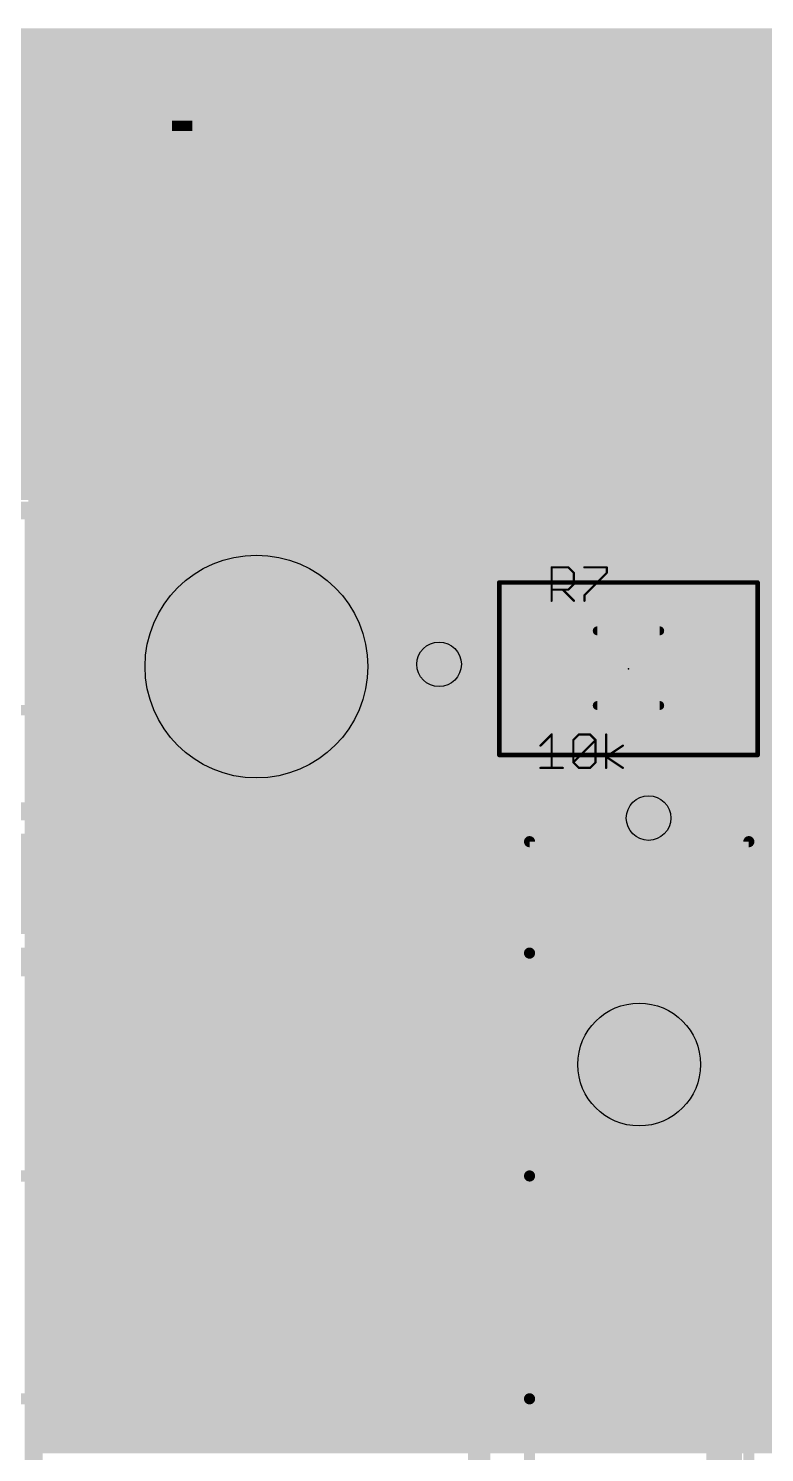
# Model space of a CAD drawing. Extents: x -29 to 78, y -15 to 28.
# Drawn here: x -0.06 to 8.33, y 11.87 to 28.1 of the extents above; entities that cross this region are included whole.
import ezdxf

# ---------------------------------------------------------------- set-up
doc = ezdxf.new("R2010")
doc.units = 0
for name, color, linetype in [('1', 12, 'CONTINUOUS'), ('16', 132, 'CONTINUOUS'), ('18', 110, 'CONTINUOUS'), ('20', 53, 'CONTINUOUS'), ('200', 132, 'CONTINUOUS'), ('201', 110, 'CONTINUOUS'), ('21', 41, 'CONTINUOUS'), ('23', 53, 'CONTINUOUS'), ('25', 253, 'CONTINUOUS'), ('27', 253, 'CONTINUOUS'), ('29', 253, 'CONTINUOUS'), ('30', 253, 'CONTINUOUS'), ('31', 253, 'CONTINUOUS'), ('35', 253, 'CONTINUOUS'), ('39', 12, 'CONTINUOUS'), ('44', 253, 'CONTINUOUS'), ('49', 6, 'CONTINUOUS'), ('51', 53, 'CONTINUOUS')]:
    doc.layers.add(name, color=color, linetype=linetype)

# ---------------------------------------------------------------- blocks, each defined once
blk = doc.blocks.new('RECT')
blk.add_solid([(-0.5, -0.5), (0.5, -0.5), (-0.5, 0.5), (0.5, 0.5)])
blk = doc.blocks.new('ROUNDV')
at = {"const_width": 0.5}
blk.add_lwpolyline([(0, -0.25, 1), (0, 0.25, 1), (0, -0.25)], format="xyb", dxfattribs=at)

msp = doc.modelspace()

# ---------------------------------------------------------------- linework, layer by layer
at = {"layer": '1'}
for points, const_width in [([(-2.921, 22.606), (38.227, 22.606)], 0.2032), ([(4.6228, 20.8534), (4.6736, 20.8026)], 0.254), ([(4.6736, 20.8026), (5.9318, 20.8026)], 0.254), ([(7.6318, 19.7222), (7.6318, 20.8026)], 0.254), ([(7.0104, 19.1008), (7.6318, 19.7222)], 0.254)]:
    msp.add_lwpolyline(points, dxfattribs=dict(at, const_width=const_width))
at = {"layer": '1', "const_width": 0.127}
for points in [[(4.6677, 20.8983, 1), (4.5779, 20.8085)], [(4.6736, 20.8661, 1), (4.6736, 20.7391)], [(4.6287, 20.7577, 1), (4.7185, 20.8475)], [(5.9318, 20.7391, 1), (5.9318, 20.8661)], [(7.6953, 20.8026, 1), (7.5683, 20.8026)], [(7.6767, 19.6773, 1), (7.5869, 19.7671)], [(7.5683, 19.7222, 1), (7.6953, 19.7222)], [(6.9655, 19.1457, 1), (7.0553, 19.0559)]]:
    msp.add_lwpolyline(points, format="xyb", dxfattribs=at)
at = {"layer": '16'}
for points, const_width in [([(33.02, 22.606), (-2.921, 22.606)], 0.2032), ([(4.6228, 20.8534), (5.8928, 22.1234)], 0.254), ([(5.8928, 22.1234), (14.1478, 22.1234)], 0.254), ([(8.128, 20.6756), (9.1186, 21.6662)], 0.254), ([(8.128, 18.923), (8.128, 20.6756)], 0.254), ([(8.8392, 17.272), (7.0104, 19.1008)], 0.254), ([(9.1694, 17.8816), (8.128, 18.923)], 0.254), ([(7.874, 12.7), (8.763, 13.589)], 0.4064), ([(7.874, 8.382), (7.874, 12.7)], 0.4064)]:
    msp.add_lwpolyline(points, dxfattribs=dict(at, const_width=const_width))
for points, const_width in [([(5.8928, 22.1869, 1), (5.8928, 22.0599)], 0.127), ([(5.9377, 22.0785, 1), (5.8479, 22.1683)], 0.127), ([(4.5779, 20.8983, 1), (4.6677, 20.8085)], 0.127), ([(8.1915, 20.6756, 1), (8.0645, 20.6756)], 0.127), ([(8.0831, 20.7205, 1), (8.1729, 20.6307)], 0.127), ([(7.0553, 19.1457, 1), (6.9655, 19.0559)], 0.127), ([(8.1729, 18.9679, 1), (8.0831, 18.8781)], 0.127), ([(8.0645, 18.923, 1), (8.1915, 18.923)], 0.127), ([(7.9756, 12.7, 1), (7.7724, 12.7)], 0.2032), ([(7.8022, 12.7718, 1), (7.9458, 12.6282)], 0.2032)]:
    msp.add_lwpolyline(points, format="xyb", dxfattribs=dict(at, const_width=const_width))
at = {"layer": '20', "const_width": 0.2032}
for points in [[(38.227, 22.606), (-2.921, 22.606)], [(5.715, 19.177), (-2.921, 19.177)], [(5.715, 17.399), (5.715, 19.177)], [(-2.921, 17.399), (5.715, 17.399)]]:
    msp.add_lwpolyline(points, dxfattribs=at)
at = {"layer": '20', "const_width": 0.1016}
for points in [[(5.7658, 19.177, 1), (5.6642, 19.177)], [(5.715, 19.1262, 1), (5.715, 19.2278)], [(5.6642, 17.399, 1), (5.7658, 17.399)], [(5.715, 17.3482, 1), (5.715, 17.4498)]]:
    msp.add_lwpolyline(points, format="xyb", dxfattribs=at)
at = {"layer": '20'}
for centre, radius in [((2.54, 20.828), 1.27), ((6.9037, 16.2916), 0.7)]:
    msp.add_circle(centre, radius, dxfattribs=at)
at = {"layer": '23'}
msp.add_point((6.7818, 20.8026), dxfattribs=at)
at = {"layer": '25', "const_width": 0.0127}
for points in [[(5.9119, 21.9586, 1), (5.8991, 21.9586)], [(5.9055, 21.965, 1), (5.9055, 21.9523)], [(6.1007, 21.9631, 1), (6.0917, 21.9541)], [(6.0962, 21.9523, 1), (6.0962, 21.965)], [(6.2797, 21.965, 1), (6.2797, 21.9523)], [(6.5403, 21.9586, 1), (6.5276, 21.9586)], [(6.5339, 21.9523, 1), (6.5339, 21.965)], [(6.1661, 21.8951, 1), (6.1534, 21.8951)], [(6.1534, 21.768, 1), (6.1661, 21.768)], [(6.1552, 21.8906, 1), (6.1642, 21.8996)], [(6.1642, 21.7635, 1), (6.1552, 21.7725)], [(6.5276, 21.8951, 1), (6.5403, 21.8951)], [(6.5384, 21.8906, 1), (6.5294, 21.8996)], [(5.9055, 21.7108, 1), (5.9055, 21.6981)], [(6.0371, 21.7089, 1), (6.0281, 21.6999)], [(6.0917, 21.7089, 1), (6.1007, 21.6999)], [(6.0962, 21.6981, 1), (6.0962, 21.7108)], [(6.1552, 21.5728, 1), (6.1642, 21.5818)], [(6.2861, 21.6409, 1), (6.2734, 21.6409)], [(6.2752, 21.6453, 1), (6.2842, 21.6364)], [(5.8991, 21.5773, 1), (5.9119, 21.5773)], [(6.2734, 21.5773, 1), (6.2861, 21.5773)]]:
    msp.add_lwpolyline(points, format="xyb", dxfattribs=at)
at = {"layer": '25', "const_width": 0.0254}
for points in [[(5.9055, 21.5773), (5.9055, 21.9586)], [(5.9055, 21.9586), (6.0962, 21.9586)], [(6.0962, 21.9586), (6.1597, 21.8951)], [(6.2797, 21.9586), (6.5339, 21.9586)], [(6.5339, 21.9586), (6.5339, 21.8951)], [(6.1597, 21.768), (6.0962, 21.7044)], [(6.1597, 21.8951), (6.1597, 21.768)], [(6.5339, 21.8951), (6.2797, 21.6409)], [(6.0962, 21.7044), (5.9055, 21.7044)], [(6.0326, 21.7044), (6.1597, 21.5773)], [(6.2797, 21.6409), (6.2797, 21.5773)]]:
    msp.add_lwpolyline(points, dxfattribs=at)
at = {"layer": '27', "const_width": 0.0254}
for points in [[(5.7785, 19.9265), (5.9056, 20.0536)], [(5.9056, 20.0536), (5.9056, 19.6723)], [(6.1527, 19.9901), (6.2163, 20.0536)], [(6.1527, 19.7359), (6.1527, 19.9901)], [(6.1527, 19.7359), (6.4069, 19.9901)], [(6.2163, 20.0536), (6.3434, 20.0536)], [(6.3434, 20.0536), (6.4069, 19.9901)], [(6.4069, 19.9901), (6.4069, 19.7359)], [(6.5269, 19.6723), (6.5269, 20.0536)], [(6.5269, 19.7994), (6.7176, 19.9265)], [(6.7176, 19.6723), (6.5269, 19.7994)], [(5.7785, 19.6723), (6.0327, 19.6723)], [(6.2163, 19.6723), (6.1527, 19.7359)], [(6.3434, 19.6723), (6.2163, 19.6723)], [(6.4069, 19.7359), (6.3434, 19.6723)]]:
    msp.add_lwpolyline(points, dxfattribs=at)
at = {"layer": '27', "const_width": 0.0127}
for points in [[(5.912, 20.0536, 1), (5.8993, 20.0536)], [(5.9101, 20.0491, 1), (5.9011, 20.0581)], [(6.1591, 19.9901, 1), (6.1464, 19.9901)], [(6.1482, 19.9946, 1), (6.1572, 19.9856)], [(6.2163, 20.06, 1), (6.2163, 20.0473)], [(6.2207, 20.0491, 1), (6.2118, 20.0581)], [(6.3479, 20.0581, 1), (6.3389, 20.0491)], [(6.3434, 20.0473, 1), (6.3434, 20.06)], [(6.4133, 19.9901, 1), (6.4006, 19.9901)], [(6.4024, 19.9856, 1), (6.4114, 19.9946)], [(6.4114, 19.9856, 1), (6.4024, 19.9946)], [(6.5333, 20.0536, 1), (6.5206, 20.0536)], [(5.774, 19.931, 1), (5.783, 19.922)], [(6.5304, 19.8047, 1), (6.5234, 19.7941)], [(6.5234, 19.8047, 1), (6.5304, 19.7941)], [(6.7211, 19.9212, 1), (6.7141, 19.9318)], [(5.7785, 19.6787, 1), (5.7785, 19.6659)], [(5.8993, 19.6723, 1), (5.912, 19.6723)], [(6.0327, 19.6659, 1), (6.0327, 19.6787)], [(6.1572, 19.7403, 1), (6.1482, 19.7314)], [(6.1482, 19.7403, 1), (6.1572, 19.7314)], [(6.1464, 19.7359, 1), (6.1591, 19.7359)], [(6.2163, 19.6787, 1), (6.2163, 19.6659)], [(6.2118, 19.6678, 1), (6.2207, 19.6768)], [(6.3389, 19.6768, 1), (6.3479, 19.6678)], [(6.3434, 19.6659, 1), (6.3434, 19.6787)], [(6.4006, 19.7359, 1), (6.4133, 19.7359)], [(6.4114, 19.7314, 1), (6.4024, 19.7403)], [(6.5206, 19.6723, 1), (6.5333, 19.6723)], [(6.7141, 19.667, 1), (6.7211, 19.6776)]]:
    msp.add_lwpolyline(points, format="xyb", dxfattribs=at)
at = {"layer": '29'}
for points, const_width in [([(2.54, 20.1422, 1), (2.54, 21.5138, 1), (2.54, 20.1422)], 1.3716), ([(6.9037, 15.8908, 1), (6.9037, 16.6924, 1), (6.9037, 15.8908)], 0.8016)]:
    msp.add_lwpolyline(points, format="xyb", dxfattribs=dict(at, const_width=const_width))
at = {"layer": '30'}
for points, const_width in [([(2.54, 20.1422, 1), (2.54, 21.5138, 1), (2.54, 20.1422)], 1.3716), ([(6.9037, 15.8908, 1), (6.9037, 16.6924, 1), (6.9037, 15.8908)], 0.8016)]:
    msp.add_lwpolyline(points, format="xyb", dxfattribs=dict(at, const_width=const_width))
at = {"layer": '39', "const_width": 0.0508}
for points in [[(5.3088, 21.7856), (8.2548, 21.7856)], [(5.3088, 19.8196), (5.3088, 21.7856)], [(8.2548, 21.7856), (8.2548, 19.8196)], [(8.2548, 19.8196), (5.3088, 19.8196)]]:
    msp.add_lwpolyline(points, dxfattribs=at)
at = {"layer": '39', "const_width": 0.0254}
for points in [[(5.3088, 21.7983, 1), (5.3088, 21.7729)], [(5.3215, 21.7856, 1), (5.2961, 21.7856)], [(8.2675, 21.7856, 1), (8.2421, 21.7856)], [(8.2548, 21.7729, 1), (8.2548, 21.7983)], [(5.3088, 19.8323, 1), (5.3088, 19.8069)], [(5.2961, 19.8196, 1), (5.3215, 19.8196)], [(8.2421, 19.8196, 1), (8.2675, 19.8196)], [(8.2548, 19.8069, 1), (8.2548, 19.8323)]]:
    msp.add_lwpolyline(points, format="xyb", dxfattribs=at)
at = {"layer": '44'}
for centre in [(4.6228, 20.8534), (7.0104, 19.1008)]:
    msp.add_circle(centre, 0.254, dxfattribs=at)
at = {"layer": '49'}
for points, const_width in [([(36.0681, 22.606), (0.0001, 22.606)], 0.2032), ([(0.0001, 22.606), (0.0001, 0)], 0.2032), ([(5.08, 18.796), (-7.62, 18.796)], 0.254), ([(5.08, 3.556), (5.08, 18.796)], 0.254), ([(-7.239, 18.288), (4.572, 18.288)], 1.016)]:
    msp.add_lwpolyline(points, dxfattribs=dict(at, const_width=const_width))
for points, const_width in [([(0.0001, 22.6568, 1), (0.0001, 22.5552)], 0.1016), ([(0.0509, 22.606, 1), (-0.0507, 22.606)], 0.1016), ([(5.1435, 18.796, 1), (5.0165, 18.796)], 0.127), ([(5.08, 18.7325, 1), (5.08, 18.8595)], 0.127), ([(4.572, 18.034, 1), (4.572, 18.542)], 0.508)]:
    msp.add_lwpolyline(points, format="xyb", dxfattribs=dict(at, const_width=const_width))
at = {"layer": '51'}
for points, const_width in [([(6.4258, 21.2346), (7.1378, 21.2346)], 0.1016), ([(6.4258, 20.3836), (7.1378, 20.3836)], 0.1016), ([(8.1537, 18.8316), (5.6537, 18.8316)], 0.127), ([(5.6537, 18.8316), (5.6537, 17.5616)], 0.127), ([(8.1537, 3.5916), (8.1537, 18.8316)], 0.127), ([(5.6537, 17.5616), (-0.3463, 17.5616)], 0.127), ([(5.6537, 17.5616), (5.6537, 15.0216)], 0.127), ([(5.6537, 15.0216), (-0.3463, 15.0216)], 0.127), ([(5.6537, 15.0216), (5.6537, 12.4816)], 0.127), ([(5.6537, 12.4816), (-0.3463, 12.4816)], 0.127), ([(5.6537, 12.4816), (5.6537, 9.9416)], 0.127)]:
    msp.add_lwpolyline(points, dxfattribs=dict(at, const_width=const_width))
for points, const_width in [([(6.4258, 21.26, 1), (6.4258, 21.2092)], 0.0508), ([(7.1378, 21.2092, 1), (7.1378, 21.26)], 0.0508), ([(6.4258, 20.409, 1), (6.4258, 20.3582)], 0.0508), ([(7.1378, 20.3582, 1), (7.1378, 20.409)], 0.0508), ([(5.6537, 18.8634, 1), (5.6537, 18.7999)], 0.0635), ([(5.6855, 18.8316, 1), (5.622, 18.8316)], 0.0635), ([(8.1855, 18.8316, 1), (8.122, 18.8316)], 0.0635), ([(8.1537, 18.7999, 1), (8.1537, 18.8634)], 0.0635), ([(5.6855, 17.5616, 1), (5.622, 17.5616)], 0.0635), ([(5.622, 17.5616, 1), (5.6855, 17.5616)], 0.0635), ([(5.6537, 17.5299, 1), (5.6537, 17.5934)], 0.0635), ([(5.6855, 15.0216, 1), (5.622, 15.0216)], 0.0635), ([(5.622, 15.0216, 1), (5.6855, 15.0216)], 0.0635), ([(5.6537, 14.9899, 1), (5.6537, 15.0534)], 0.0635), ([(5.6855, 12.4816, 1), (5.622, 12.4816)], 0.0635), ([(5.622, 12.4816, 1), (5.6855, 12.4816)], 0.0635), ([(5.6537, 12.4498, 1), (5.6537, 12.5134)], 0.0635)]:
    msp.add_lwpolyline(points, format="xyb", dxfattribs=dict(at, const_width=const_width))

# ---------------------------------------------------------------- block references
at = {"layer": '1', "xscale": 1.1}
for p in [(5.9318, 20.8026), (7.6318, 20.8026)]:
    msp.add_blockref('RECT', p, dxfattribs=at)
at = {"layer": '18', "xscale": 1.016, "yscale": 1.016}
for p in [(4.6228, 20.8534), (4.6228, 20.8534), (7.0104, 19.1008), (7.0104, 19.1008), (8.763, 16.383), (8.763, 16.383)]:
    msp.add_blockref('ROUNDV', p, dxfattribs=at)
at = {"layer": '200'}
for p, xscale, yscale in [((17.7012, 28.0416), 58.42, 0.1168), ((17.7012, 27.9248), 58.42, 0.1168), ((17.7012, 27.808), 58.42, 0.1169), ((17.7012, 27.6911), 58.42, 0.1168), ((17.7012, 27.5743), 58.42, 0.1169), ((17.7012, 27.4574), 58.42, 0.1168), ((17.7012, 27.3406), 58.42, 0.1168), ((17.7012, 27.2238), 58.42, 0.1169), ((17.7012, 27.1069), 58.42, 0.1168), ((-5.1995, 26.9901), 12.6187, 0.1169), ((1.6357, 26.9901), 0.1168, 0.1169), ((2.1615, 26.9901), 0.7011, 0.1169), ((2.8625, 26.9901), 0.2336, 0.1169), ((4.4398, 26.9901), 2.4537, 0.1169), ((18.3438, 25.1206), 41.9456, 0.1168), ((22.7253, 25.2375), 32.4816, 0.1169), ((18.2854, 25.0038), 42.7634, 0.1168), ((18.2854, 24.887), 43.4645, 0.1169), ((18.3438, 24.6532), 44.9834, 0.1169), ((18.3438, 24.7701), 44.2824, 0.1168), ((18.1685, 24.5364), 45.3339, 0.1168), ((17.7012, 24.3027), 45.8013, 0.1169), ((17.9349, 24.4196), 45.5676, 0.1168), ((17.526, 24.1859), 45.9181, 0.1168), ((17.5259, 24.0691), 45.6844, 0.1169), ((17.5259, 23.9522), 45.4508, 0.1168), ((17.526, 23.8354), 45.2171, 0.1168), ((17.5259, 23.7186), 44.9834, 0.1169), ((17.5844, 23.6017), 44.8665, 0.1168), ((17.6427, 23.4849), 44.7497, 0.1169), ((17.6427, 23.368), 44.5161, 0.1168), ((17.6427, 23.2512), 44.5161, 0.1168), ((17.6427, 23.1344), 44.5161, 0.1169), ((17.6427, 23.0175), 44.5161, 0.1168), ((17.5843, 22.9007), 44.3992, 0.1169), ((17.5843, 22.7838), 44.3992, 0.1168), ((-2.8626, 20.3302), 5.6083, 0.1168)]:
    msp.add_blockref('RECT', p, dxfattribs=dict(at, xscale=xscale, yscale=yscale))
at = {"layer": '201'}
for p, xscale, yscale in [((1.3436, 26.9901), 0.4674, 0.1169), ((1.7525, 26.9901), 0.1168, 0.1169), ((2.6288, 26.9901), 0.2337, 0.1169), ((3.0962, 26.9901), 0.2337, 0.1169), ((22.3164, 26.9901), 33.2994, 0.1169), ((18.5775, 26.7564), 42.1792, 0.1168), ((19.629, 26.8732), 39.8425, 0.1168), ((18.2854, 26.6395), 43.2308, 0.1169), ((18.227, 26.4059), 44.7497, 0.1169), ((18.227, 26.5227), 44.0487, 0.1168), ((17.9933, 26.289), 45.6844, 0.1168), ((18.0517, 26.1722), 46.035, 0.1168), ((18.0517, 25.9385), 46.9696, 0.1168), ((17.9933, 26.0554), 46.6192, 0.1169), ((18.0517, 25.8217), 47.437, 0.1169), ((18.0517, 25.588), 48.138, 0.1168), ((17.9933, 25.7048), 47.7876, 0.1168), ((18.0517, 25.4712), 48.3718, 0.1169), ((8.4124, 25.3543), 29.5606, 0.1168), ((-0.0585, 25.2375), 13.086, 0.1169), ((17.9933, 22.667), 36.1036, 0.1168), ((17.9933, 22.5502), 36.1036, 0.1169), ((17.9933, 22.4333), 36.1036, 0.1168), ((17.9933, 22.3164), 36.1036, 0.1169), ((17.9933, 22.1996), 36.1036, 0.1168), ((17.9933, 22.0828), 36.1036, 0.1168), ((17.9933, 21.9659), 36.1036, 0.1169), ((17.9933, 21.8491), 36.1036, 0.1168), ((17.9933, 21.7323), 36.1036, 0.1169), ((17.9933, 21.6154), 36.1036, 0.1168), ((17.9933, 21.4986), 36.1036, 0.1168), ((17.9933, 21.3818), 36.1036, 0.1169), ((17.9933, 21.2649), 36.1036, 0.1168), ((17.9933, 21.1481), 36.1036, 0.1169), ((17.9933, 21.0312), 36.1036, 0.1168), ((17.9933, 20.9144), 36.1036, 0.1168), ((17.9933, 20.7976), 36.1036, 0.1169), ((17.9933, 20.6807), 36.1036, 0.1168), ((17.9933, 20.5639), 36.1036, 0.1169), ((17.9933, 20.447), 36.1036, 0.1168), ((17.9933, 20.3302), 36.1036, 0.1168), ((17.9933, 20.2134), 36.1036, 0.1169), ((17.9933, 20.0965), 36.1036, 0.1168), ((17.9933, 19.9796), 36.1036, 0.1169), ((17.9933, 19.8628), 36.1036, 0.1168), ((17.9933, 19.746), 36.1036, 0.1168), ((17.9933, 19.6291), 36.1036, 0.1169), ((17.9933, 19.5123), 36.1036, 0.1168), ((17.9933, 19.3955), 36.1036, 0.1169), ((17.9933, 19.2786), 36.1036, 0.1168), ((17.9933, 19.1618), 36.1036, 0.1168), ((17.9933, 19.045), 36.1036, 0.1169), ((17.9933, 18.9281), 36.1036, 0.1168), ((17.9933, 18.8113), 36.1036, 0.1169), ((17.9933, 18.6944), 36.1036, 0.1168), ((17.9933, 18.5776), 36.1036, 0.1168), ((17.9933, 18.4608), 36.1036, 0.1169), ((17.9933, 18.3439), 36.1036, 0.1168), ((17.9933, 18.2271), 36.1036, 0.1169), ((17.9933, 18.1102), 36.1036, 0.1168), ((17.9933, 17.9934), 36.1036, 0.1168), ((17.9933, 17.8766), 36.1036, 0.1169), ((17.9933, 17.7597), 36.1036, 0.1168), ((17.9933, 17.6428), 36.1036, 0.1169), ((17.9933, 17.526), 36.1036, 0.1168), ((17.9933, 17.4092), 36.1036, 0.1168), ((17.9933, 17.2924), 36.1036, 0.1169), ((17.9933, 17.1755), 36.1036, 0.1168), ((17.9933, 17.0587), 36.1036, 0.1169), ((17.9933, 16.9418), 36.1036, 0.1168), ((17.9933, 16.825), 36.1036, 0.1168), ((17.9933, 16.7081), 36.1036, 0.1169), ((17.9933, 16.5913), 36.1036, 0.1168), ((17.9349, 16.4745), 35.9867, 0.1169), ((17.9349, 16.3576), 35.9867, 0.1168), ((17.9349, 16.2408), 35.9867, 0.1168), ((17.9349, 16.124), 35.9867, 0.1169), ((17.9933, 16.0071), 36.1036, 0.1168), ((17.9933, 15.8902), 36.1036, 0.1169), ((17.9349, 15.7734), 35.9867, 0.1168), ((17.9933, 15.6566), 36.1036, 0.1168), ((17.9933, 15.5398), 36.1036, 0.1169), ((17.9933, 15.4229), 36.1036, 0.1168), ((17.9933, 15.3061), 36.1036, 0.1169), ((17.9933, 15.1892), 36.1036, 0.1168), ((17.9933, 15.0724), 36.1036, 0.1168), ((17.9933, 14.9556), 36.1036, 0.1169), ((17.9933, 14.8387), 36.1036, 0.1168), ((17.9933, 14.7218), 36.1036, 0.1169), ((17.9933, 14.605), 36.1036, 0.1168), ((17.9933, 14.4882), 36.1036, 0.1168), ((17.9933, 14.3714), 36.1036, 0.1169), ((17.9933, 14.2545), 36.1036, 0.1168), ((17.9933, 14.1377), 36.1036, 0.1169), ((17.9933, 14.0208), 36.1036, 0.1168), ((17.9933, 13.904), 36.1036, 0.1168), ((17.9933, 13.7872), 36.1036, 0.1169), ((17.9349, 13.6703), 35.9867, 0.1168), ((17.9349, 13.5534), 35.9867, 0.1169), ((17.9349, 13.4366), 35.9867, 0.1168), ((17.9349, 13.3198), 35.9867, 0.1168), ((17.9349, 13.203), 35.9867, 0.1169), ((17.9349, 13.0861), 35.9867, 0.1168), ((17.9349, 12.9693), 35.9867, 0.1169), ((17.9349, 12.8524), 35.9867, 0.1168), ((17.9349, 12.7356), 35.9867, 0.1168), ((17.9349, 12.6188), 35.9867, 0.1169), ((17.9349, 12.5019), 35.9867, 0.1168), ((17.9349, 12.3851), 35.9867, 0.1169), ((17.9349, 12.2682), 35.9867, 0.1168), ((17.9349, 12.1514), 35.9867, 0.1168), ((17.9349, 12.0346), 35.9867, 0.1169), ((17.9349, 11.9177), 35.9867, 0.1168)]:
    msp.add_blockref('RECT', p, dxfattribs=dict(at, xscale=xscale, yscale=yscale))
at = {"layer": '21', "xscale": 0.4572, "yscale": 0.762}
msp.add_blockref('RECT', (6.7818, 20.8026), dxfattribs=at)
at = {"layer": '29', "xscale": 1.3032, "yscale": 1.2032}
for p in [(5.9318, 20.8026), (7.6318, 20.8026)]:
    msp.add_blockref('RECT', p, dxfattribs=at)
at = {"layer": '31', "xscale": 1.1}
for p in [(5.9318, 20.8026), (7.6318, 20.8026)]:
    msp.add_blockref('RECT', p, dxfattribs=at)
at = {"layer": '35', "xscale": 0.3998, "yscale": 0.6}
msp.add_blockref('RECT', (6.7818, 20.8026), dxfattribs=at)
at = {"layer": '51', "xscale": 0.5001, "yscale": 0.95}
for p in [(6.1936, 20.8077), (7.362, 20.8077)]:
    msp.add_blockref('RECT', p, dxfattribs=at)

doc.saveas('drawing.dxf')
